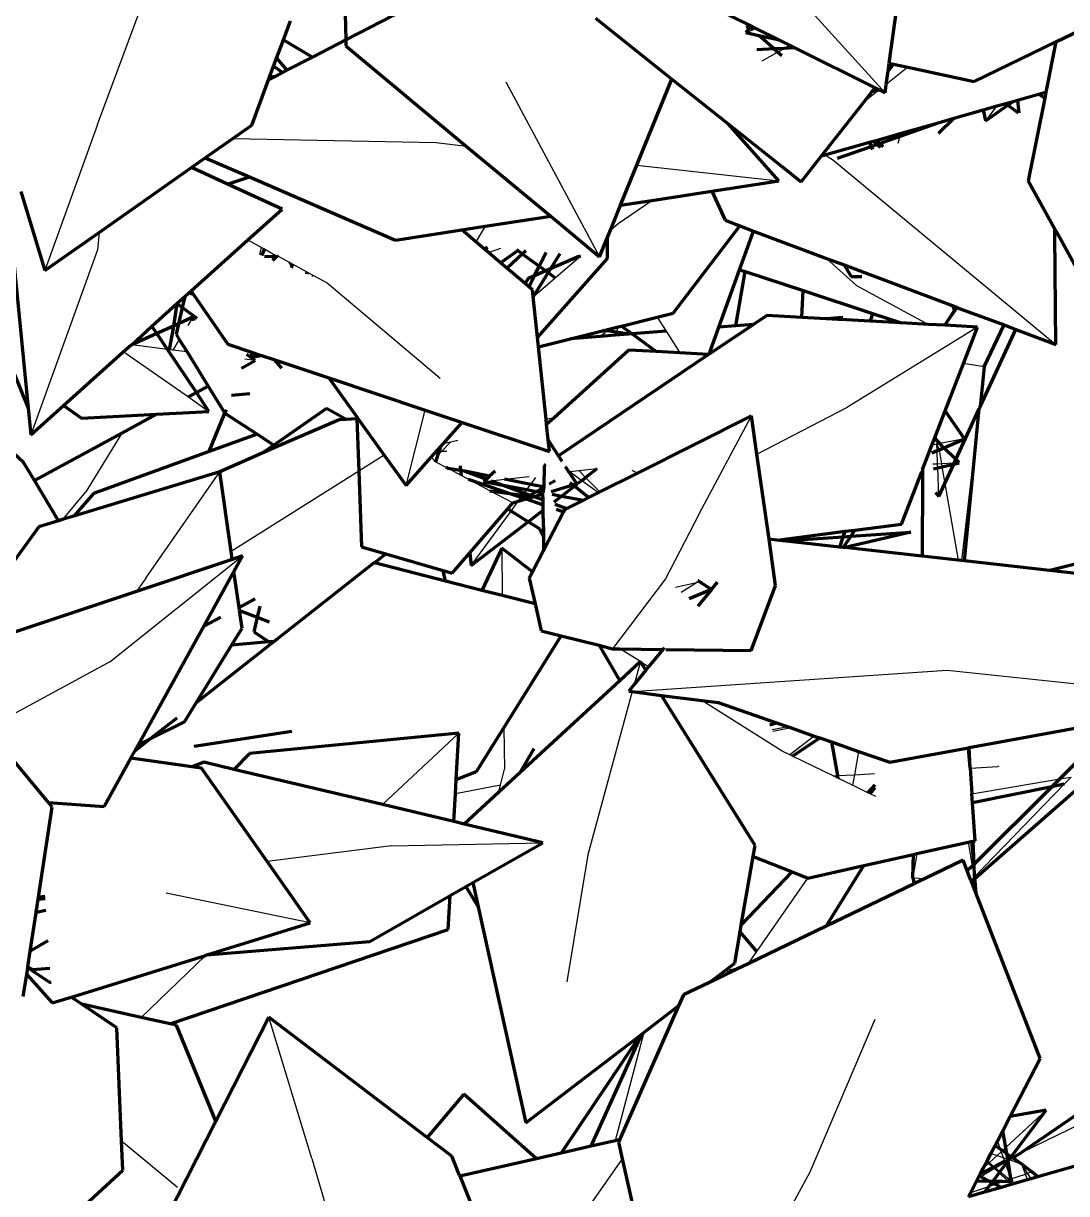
# Model space of a CAD drawing. Header units: millimetres. Extents: x 4307 to 31003, y 2809 to 20009.
# Drawn here: x 7327.1 to 7390.6, y 8024.3 to 8095.5 of the extents above; entities that cross this region are included whole.
import ezdxf

# ---------------------------------------------------------------- set-up
doc = ezdxf.new("R2010")
doc.units = ezdxf.units.MM
doc.layers.add('ProfileEdges', color=7, linetype='Continuous')

msp = doc.modelspace()

# ---------------------------------------------------------------- linework, layer by layer
for p, q in [((7369.5, 8102.388), (7379.579, 8091.286)), ((7331.625, 8089.347), (7334.166, 8096.18)), ((7371.099, 8094.951), (7371.23, 8095.033)), ((7371.319, 8095.04), (7371.518, 8095.121)), ((7371.518, 8095.121), (7371.716, 8095.201)), ((7373.032, 8093.764), (7373.415, 8093.985)), ((7373.415, 8093.985), (7373.76, 8094.183)), ((7372.095, 8093.223), (7373.032, 8093.764)), ((7380.976, 8092.836), (7379.649, 8091.791)), ((7356.488, 8091.94), (7362.199, 8081.297)), ((7379.204, 8091.44), (7378.282, 8090.714)), ((7379.229, 8091.46), (7379.204, 8091.44)), ((7386.391, 8090.481), (7385.694, 8089.572)), ((7331.625, 8089.347), (7328.424, 8080.464)), ((7380.503, 8088.645), (7380.552, 8088.818)), ((7339.854, 8088.497), (7352.24, 8088.246)), ((7352.24, 8088.246), (7354.078, 8088.042)), ((7380.384, 8088.219), (7380.503, 8088.645)), ((7375.921, 8087.499), (7376.37, 8087.215)), ((7364.473, 8086.886), (7373.103, 8085.926)), ((7376.37, 8087.215), (7389.982, 8075.966)), ((7363.326, 8083.314), (7365.371, 8084.727)), ((7355.226, 8083.154), (7354.656, 8082.215)), ((7362.855, 8082.908), (7363.326, 8083.314)), ((7331.718, 8082.779), (7331.624, 8081.718)), ((7331.624, 8081.718), (7327.567, 8070.458)), ((7340.773, 8082.321), (7341.618, 8081.865)), ((7341.508, 8081.428), (7341.618, 8081.865)), ((7341.618, 8081.865), (7341.781, 8081.777)), ((7341.781, 8081.777), (7342.532, 8081.326)), ((7355.488, 8081.575), (7356.183, 8081.83)), ((7342.615, 8081.328), (7343.254, 8080.984)), ((7343.254, 8080.984), (7343.437, 8080.684)), ((7343.254, 8080.984), (7343.511, 8080.845)), ((7355.436, 8081.553), (7355.488, 8081.575)), ((7359.496, 8080.017), (7360.924, 8081.246)), ((7377.839, 8079.555), (7376.022, 8081.199)), ((7343.437, 8080.684), (7343.489, 8080.6)), ((7343.511, 8080.845), (7344.374, 8080.38)), ((7344.374, 8080.38), (7344.769, 8080.167)), ((7344.769, 8080.167), (7344.68, 8080.102)), ((7344.769, 8080.167), (7345.61, 8079.713)), ((7345.61, 8079.713), (7352.497, 8073.916)), ((7358.15, 8078.858), (7359.496, 8080.017)), ((7377.839, 8079.555), (7382.22, 8077.183)), ((7383.988, 8078.18), (7383.83, 8077.954)), ((7337.435, 8077.624), (7337.124, 8077.117)), ((7365.705, 8077.615), (7366.248, 8076.762)), ((7376.729, 8077.483), (7377.003, 8077.601)), ((7383.83, 8077.954), (7383.25, 8077.127)), ((7362.647, 8076.785), (7362.26, 8076.451)), ((7362.765, 8076.887), (7362.647, 8076.785)), ((7363.21, 8076.699), (7363.147, 8076.521)), ((7363.326, 8077.026), (7363.21, 8076.699)), ((7366.248, 8076.762), (7367.09, 8075.439)), ((7385.204, 8077.021), (7377.3, 8072.138)), ((7336.603, 8076.267), (7336.201, 8075.611)), ((7333.362, 8075.406), (7333.18, 8075.5)), ((7333.362, 8075.406), (7337.154, 8072.761)), ((7335.893, 8075.65), (7333.717, 8075.927)), ((7335.98, 8075.639), (7335.893, 8075.65)), ((7336.201, 8075.611), (7335.98, 8075.639)), ((7337.077, 8075.5), (7336.201, 8075.611)), ((7340.929, 8075.193), (7341.349, 8075.377)), ((7341.227, 8074.973), (7340.595, 8075.053)), ((7385.614, 8074.594), (7384.346, 8074.791)), ((7337.154, 8072.761), (7338.41, 8071.885)), ((7350.411, 8067.366), (7351.579, 8071.966)), ((7371.772, 8069.278), (7377.3, 8072.138)), ((7385.315, 8072.038), (7384.235, 8062.796)), ((7359.433, 8071.5), (7358.94, 8071.384)), ((7368.255, 8065.639), (7371.438, 8071.614)), ((7333.107, 8070.563), (7330.91, 8066.977)), ((7382.696, 8070.506), (7382.72, 8070.367)), ((7382.73, 8070.105), (7382.72, 8070.367)), ((7353.116, 8070.008), (7352.563, 8069.444)), ((7353.116, 8070.008), (7352.661, 8069.9)), ((7353.569, 8070.115), (7353.116, 8070.008)), ((7382.738, 8069.889), (7382.437, 8069.832)), ((7382.738, 8069.889), (7382.774, 8070.061)), ((7382.738, 8069.889), (7382.912, 8069.923)), ((7382.752, 8069.494), (7382.738, 8069.889)), ((7382.738, 8069.889), (7382.864, 8069.542)), ((7384.408, 8070.206), (7382.912, 8069.923)), ((7349.086, 8069.215), (7347.533, 8068.24)), ((7351.949, 8069.099), (7352.234, 8068.8)), ((7352.563, 8069.444), (7352.374, 8069.251)), ((7352.563, 8069.444), (7352.433, 8069.443)), ((7352.885, 8069.449), (7352.563, 8069.444)), ((7382.781, 8068.676), (7382.752, 8069.494)), ((7382.864, 8069.542), (7383.014, 8068.688)), ((7334.572, 8061.721), (7339.061, 8068.196)), ((7347.533, 8068.24), (7339.755, 8063.355)), ((7352.86, 8068.466), (7352.234, 8068.8)), ((7353.775, 8067.979), (7352.953, 8068.417)), ((7360.33, 8068.206), (7360.393, 8068.213)), ((7360.393, 8068.213), (7360.927, 8068.274)), ((7360.393, 8068.213), (7361.12, 8067.684)), ((7360.927, 8068.274), (7362.051, 8068.403)), ((7361.34, 8067.854), (7360.927, 8068.274)), ((7364.497, 8068.129), (7364.189, 8068.277)), ((7382.781, 8068.676), (7382.497, 8068.66)), ((7383.014, 8068.688), (7382.781, 8068.676)), ((7382.79, 8068.443), (7382.781, 8068.676)), ((7382.853, 8066.694), (7382.79, 8068.443)), ((7383.792, 8068.732), (7383.014, 8068.688)), ((7383.014, 8068.688), (7383.046, 8068.503)), ((7383.046, 8068.503), (7383.222, 8067.495)), ((7384.089, 8068.748), (7383.792, 8068.732)), ((7354.197, 8067.755), (7353.775, 8067.979)), ((7355.518, 8067.051), (7354.197, 8067.755)), ((7355.133, 8067.609), (7355.576, 8067.66)), ((7355.576, 8067.66), (7356.407, 8067.756)), ((7356.407, 8067.756), (7357.908, 8067.928)), ((7357.769, 8067.121), (7357.999, 8067.436)), ((7357.999, 8067.436), (7358.313, 8067.865)), ((7361.12, 8067.684), (7362.138, 8066.943)), ((7362.204, 8066.977), (7361.34, 8067.854)), ((7383.222, 8067.495), (7384.039, 8062.818)), ((7329.532, 8065.313), (7330.91, 8066.977)), ((7356.916, 8066.307), (7355.518, 8067.051)), ((7357.425, 8066.651), (7357.52, 8066.782)), ((7357.52, 8066.782), (7357.617, 8066.913)), ((7357.617, 8066.913), (7357.769, 8067.121)), ((7356.816, 8065.817), (7357.247, 8066.407)), ((7357.247, 8066.407), (7357.425, 8066.651)), ((7354.385, 8062.491), (7356.816, 8065.817)), ((7368.255, 8065.639), (7366.2, 8061.681)), ((7356.234, 8063.556), (7356.269, 8060.667)), ((7332.38, 8056.643), (7340.457, 8063.081)), ((7348.495, 8062.655), (7348.504, 8062.63)), ((7334.572, 8061.721), (7333.995, 8060.926)), ((7366.2, 8061.681), (7362.99, 8057.433)), ((7366.809, 8061.172), (7368.091, 8061.467)), ((7367.159, 8060.88), (7368.091, 8061.467)), ((7368.091, 8061.467), (7368.194, 8061.561)), ((7368.091, 8061.467), (7368.275, 8061.509)), ((7368.275, 8061.509), (7368.436, 8061.547)), ((7364.687, 8056.645), (7363.42, 8057.427)), ((7332.38, 8056.643), (7323.813, 8051.991)), ((7364.189, 8054.818), (7383.364, 8056.123)), ((7364.687, 8056.645), (7364.309, 8055.257)), ((7365.175, 8056.322), (7364.703, 8056.619)), ((7383.364, 8056.123), (7393.549, 8055.047)), ((7364.189, 8054.818), (7361.482, 8044.884)), ((7373.313, 8051.201), (7368.418, 8054.281)), ((7356.367, 8052.618), (7356.398, 8050.094)), ((7373.681, 8052.67), (7372.697, 8052.488)), ((7373.86, 8052.607), (7372.745, 8052.388)), ((7353.615, 8052.298), (7348.973, 8047.936)), ((7375.266, 8052.117), (7373.789, 8050.969)), ((7373.789, 8050.969), (7373.313, 8051.201)), ((7377.964, 8051.177), (7377.714, 8049.761)), ((7373.952, 8050.89), (7373.789, 8050.969)), ((7376.426, 8049.687), (7373.952, 8050.89)), ((7356.152, 8049.132), (7356.398, 8050.094)), ((7376.426, 8049.687), (7376.674, 8049.702)), ((7376.7, 8049.554), (7376.426, 8049.687)), ((7376.674, 8049.702), (7377.714, 8049.761)), ((7377.714, 8049.761), (7377.6, 8049.117)), ((7377.714, 8049.761), (7378.928, 8049.831)), ((7384.754, 8050.166), (7386.441, 8050.263)), ((7386.504, 8050.271), (7386.441, 8050.263)), ((7390.219, 8049.501), (7390.908, 8049.619)), ((7390.908, 8049.619), (7390.479, 8049.176)), ((7356.152, 8049.132), (7353.418, 8048.595)), ((7356.036, 8048.679), (7356.152, 8049.132)), ((7377.6, 8049.117), (7376.7, 8049.554)), ((7378.527, 8048.666), (7377.6, 8049.117)), ((7384.862, 8048.59), (7390.219, 8049.501)), ((7390.479, 8049.176), (7385.019, 8043.54)), ((7378.671, 8048.596), (7378.527, 8048.666)), ((7379.022, 8048.426), (7378.671, 8048.596)), ((7349.523, 8045.431), (7341.943, 8044.474)), ((7349.523, 8045.431), (7358.731, 8045.622)), ((7384.639, 8045.65), (7384.888, 8044.199)), ((7384.944, 8044.254), (7384.793, 8045.684)), ((7361.482, 8044.884), (7360.197, 8037.158)), ((7381.521, 8044.953), (7381.273, 8043.478)), ((7384.888, 8044.199), (7385.019, 8043.54)), ((7385.019, 8043.54), (7384.944, 8044.254)), ((7371.77, 8039.001), (7374.868, 8043.467)), ((7381.273, 8043.478), (7381.38, 8043.129)), ((7381.273, 8043.478), (7382.022, 8043.439)), ((7385.019, 8043.54), (7384.81, 8043.324)), ((7384.823, 8043.29), (7384.884, 8043.287)), ((7384.884, 8043.287), (7385.047, 8043.278)), ((7385.028, 8042.762), (7385.047, 8043.278)), ((7344.565, 8040.737), (7335.802, 8042.557)), ((7327.884, 8041.356), (7328.477, 8041.503)), ((7371.245, 8038.246), (7371.77, 8039.001)), ((7334.289, 8034.986), (7338.196, 8038.759)), ((7370.113, 8037.795), (7370.193, 8037.738)), ((7369.288, 8037.418), (7369.275, 8037.296)), ((7344.67, 8026.384), (7342.05, 8034.988)), ((7375.019, 8025.572), (7378.983, 8034.867)), ((7364.899, 8034.064), (7363.152, 8027.472)), ((7387.886, 8026.752), (7397.896, 8031.642)), ((7389.39, 8029.33), (7386.927, 8027.056)), ((7336.494, 8024.616), (7333.092, 8027.449)), ((7386.418, 8027.448), (7386.592, 8026.959)), ((7386.592, 8026.959), (7386.649, 8026.799)), ((7386.724, 8026.868), (7386.649, 8026.799)), ((7386.927, 8027.056), (7386.724, 8026.868)), ((7344.67, 8026.384), (7345.788, 8022.608)), ((7363.573, 8026.361), (7360.134, 8021.485)), ((7385.77, 8026.2), (7385.887, 8026.096)), ((7385.921, 8026.127), (7385.789, 8026.238)), ((7385.921, 8026.127), (7385.887, 8026.096)), ((7386.401, 8026.57), (7385.921, 8026.127)), ((7386.208, 8025.886), (7385.921, 8026.127)), ((7386.028, 8026.698), (7386.401, 8026.57)), ((7386.879, 8026.152), (7386.301, 8025.808)), ((7386.649, 8026.799), (7386.401, 8026.57)), ((7386.401, 8026.57), (7386.776, 8026.442)), ((7386.649, 8026.799), (7386.776, 8026.442)), ((7386.776, 8026.442), (7386.855, 8026.22)), ((7386.776, 8026.442), (7387.082, 8026.337)), ((7386.855, 8026.22), (7386.879, 8026.152)), ((7387.072, 8026.246), (7386.879, 8026.152)), ((7386.879, 8026.152), (7386.919, 8026.042)), ((7387.129, 8026.321), (7387.916, 8026.051)), ((7367.066, 8010.96), (7375.019, 8025.572)), ((7386.248, 8025.776), (7385.415, 8025.28)), ((7385.887, 8026.096), (7385.559, 8025.793)), ((7385.887, 8026.096), (7386.155, 8025.859)), ((7386.155, 8025.859), (7386.248, 8025.776)), ((7386.301, 8025.808), (7386.208, 8025.886)), ((7386.301, 8025.808), (7386.248, 8025.776)), ((7386.248, 8025.776), (7386.531, 8025.526)), ((7386.572, 8025.58), (7386.301, 8025.808)), ((7386.531, 8025.526), (7387.038, 8025.076)), ((7387.134, 8025.108), (7386.572, 8025.58)), ((7386.919, 8026.042), (7387.239, 8025.144)), ((7387.239, 8025.144), (7388.124, 8025.442)), ((7388.259, 8025.488), (7387.916, 8026.051)), ((7388.124, 8025.442), (7387.916, 8026.051)), ((7388.124, 8025.442), (7388.259, 8025.488)), ((7388.247, 8025.083), (7388.124, 8025.442)), ((7388.259, 8025.488), (7388.511, 8025.573)), ((7388.467, 8025.146), (7388.259, 8025.488)), ((7388.511, 8025.573), (7388.597, 8025.602)), ((7384.793, 8024.319), (7385.906, 8024.695)), ((7385.415, 8025.28), (7385.237, 8025.174)), ((7385.906, 8024.695), (7386.293, 8024.825)), ((7386.293, 8024.825), (7386.753, 8024.98)), ((7386.753, 8024.98), (7387.038, 8025.076)), ((7387.038, 8025.076), (7387.134, 8025.108)), ((7387.038, 8025.076), (7387.157, 8024.971)), ((7387.134, 8025.108), (7387.239, 8025.144)), ((7387.302, 8024.967), (7387.134, 8025.108)), ((7387.157, 8024.971), (7387.327, 8024.82))]:
    msp.add_line(p, q)
at = {"layer": 'ProfileEdges', "lineweight": 211}
for p, q in [((7379.828, 8093.082), (7381.572, 8105.663)), ((7362.396, 8099.842), (7371.402, 8095.357)), ((7346.688, 8096.866), (7346.738, 8094.499)), ((7389.981, 8094.383), (7396.034, 8097.309)), ((7350.292, 8096.33), (7346.738, 8094.499)), ((7342.94, 8094.513), (7343.364, 8095.659)), ((7361.94, 8095.825), (7366.602, 8092.12)), ((7371.343, 8095.278), (7371.099, 8094.951)), ((7371.271, 8095.342), (7371.119, 8095.265)), ((7371.343, 8095.278), (7371.271, 8095.342)), ((7371.402, 8095.357), (7371.343, 8095.278)), ((7371.518, 8095.121), (7371.343, 8095.278)), ((7371.402, 8095.357), (7371.716, 8095.201)), ((7342.525, 8093.389), (7342.94, 8094.513)), ((7342.94, 8094.513), (7344.718, 8093.459)), ((7371.099, 8094.951), (7371.898, 8094.78)), ((7371.319, 8095.04), (7371.23, 8095.033)), ((7371.716, 8095.201), (7373.061, 8094.531)), ((7371.898, 8094.78), (7373.061, 8094.531)), ((7372.822, 8093.952), (7371.898, 8094.78)), ((7373.061, 8094.531), (7373.76, 8094.183)), ((7346.738, 8094.499), (7344.718, 8093.459)), ((7346.738, 8094.499), (7346.74, 8094.137)), ((7346.74, 8094.137), (7354.078, 8088.042)), ((7372.822, 8093.952), (7371.774, 8093.895)), ((7373.415, 8093.985), (7372.822, 8093.952)), ((7373.032, 8093.764), (7372.822, 8093.952)), ((7374.085, 8094.021), (7373.415, 8093.985)), ((7373.76, 8094.183), (7374.085, 8094.021)), ((7374.085, 8094.021), (7378.968, 8091.59)), ((7384.999, 8091.975), (7389.981, 8094.383)), ((7389.981, 8094.383), (7389.375, 8091.331)), ((7342.347, 8092.908), (7342.525, 8093.389)), ((7342.525, 8093.389), (7343.159, 8092.655)), ((7344.718, 8093.459), (7343.159, 8092.655)), ((7373.292, 8093.53), (7373.032, 8093.764)), ((7379.761, 8092.603), (7379.828, 8093.082)), ((7379.828, 8093.082), (7380.092, 8093.025)), ((7342.104, 8092.249), (7342.347, 8092.908)), ((7342.888, 8092.516), (7342.347, 8092.908)), ((7342.888, 8092.516), (7342.473, 8092.302)), ((7343.159, 8092.655), (7342.888, 8092.516)), ((7379.649, 8091.791), (7379.761, 8092.603)), ((7379.761, 8092.603), (7380.092, 8093.025)), ((7380.092, 8093.025), (7380.976, 8092.836)), ((7380.976, 8092.836), (7384.999, 8091.975)), ((7341.021, 8089.318), (7342.041, 8092.08)), ((7342.473, 8092.302), (7342.041, 8092.08)), ((7342.041, 8092.08), (7342.104, 8092.249)), ((7342.104, 8092.249), (7342.473, 8092.302)), ((7364.473, 8086.886), (7366.602, 8092.12)), ((7366.602, 8092.12), (7370.025, 8089.4)), ((7379.579, 8091.286), (7379.649, 8091.791)), ((7378.282, 8090.714), (7378.769, 8091.337)), ((7378.769, 8091.337), (7378.968, 8091.59)), ((7379.204, 8091.44), (7378.769, 8091.337)), ((7378.968, 8091.59), (7379.229, 8091.46)), ((7379.229, 8091.46), (7379.579, 8091.286)), ((7387.639, 8090.837), (7388.929, 8091.204)), ((7389.3, 8090.955), (7388.302, 8085.929)), ((7388.929, 8091.204), (7389.375, 8091.331)), ((7389.3, 8090.955), (7388.929, 8091.204)), ((7389.375, 8091.331), (7389.3, 8090.955)), ((7375.718, 8087.441), (7378.282, 8090.714)), ((7383.761, 8089.732), (7385.557, 8090.244)), ((7385.557, 8090.244), (7386.391, 8090.481)), ((7385.557, 8090.244), (7385.694, 8089.572)), ((7385.694, 8089.572), (7387.059, 8090.539)), ((7386.391, 8090.481), (7386.933, 8090.636)), ((7386.933, 8090.636), (7387.374, 8090.761)), ((7387.059, 8090.539), (7386.933, 8090.636)), ((7387.059, 8090.539), (7387.374, 8090.761)), ((7387.699, 8090.048), (7387.059, 8090.539)), ((7387.374, 8090.761), (7387.639, 8090.837)), ((7387.639, 8090.837), (7387.732, 8090.056)), ((7382.804, 8089.46), (7383.761, 8089.732)), ((7382.828, 8088.83), (7383.761, 8089.732)), ((7339.854, 8088.497), (7341.021, 8089.318)), ((7373.103, 8085.926), (7370.025, 8089.4)), ((7370.025, 8089.4), (7373.278, 8086.815)), ((7379.033, 8088.385), (7380.552, 8088.818)), ((7380.503, 8088.645), (7382.804, 8089.46)), ((7380.552, 8088.818), (7382.804, 8089.46)), ((7338.187, 8087.326), (7339.854, 8088.497)), ((7375.921, 8087.499), (7378.625, 8088.269)), ((7378.625, 8088.269), (7378.876, 8088.341)), ((7378.625, 8088.269), (7378.736, 8088.02)), ((7378.736, 8088.02), (7379.086, 8088.143)), ((7378.876, 8088.341), (7379.033, 8088.385)), ((7379.086, 8088.143), (7378.876, 8088.341)), ((7379.241, 8088.198), (7379.033, 8088.385)), ((7379.086, 8088.143), (7379.241, 8088.198)), ((7379.295, 8087.947), (7379.086, 8088.143)), ((7379.241, 8088.198), (7380.503, 8088.645)), ((7379.472, 8087.991), (7379.241, 8088.198)), ((7354.078, 8088.042), (7359.218, 8083.773)), ((7374.479, 8085.86), (7375.718, 8087.441)), ((7375.718, 8087.441), (7375.921, 8087.499)), ((7376.691, 8087.296), (7378.736, 8088.02)), ((7378.736, 8088.02), (7378.82, 8087.828)), ((7331.718, 8082.779), (7337.344, 8086.733)), ((7337.344, 8086.733), (7338.187, 8087.326)), ((7339.536, 8085.726), (7337.344, 8086.733)), ((7338.187, 8087.326), (7340.887, 8086.156)), ((7363.475, 8084.433), (7364.473, 8086.886)), ((7373.278, 8086.815), (7373.223, 8086.731)), ((7373.304, 8086.794), (7373.223, 8086.731)), ((7373.278, 8086.815), (7373.304, 8086.794)), ((7373.304, 8086.794), (7374.479, 8085.86)), ((7339.536, 8085.726), (7340.887, 8086.156)), ((7340.887, 8086.156), (7349.771, 8082.308)), ((7326.96, 8085.274), (7328.424, 8080.464)), ((7342.862, 8084.197), (7339.536, 8085.726)), ((7365.371, 8084.727), (7369.026, 8085.294)), ((7369.026, 8085.294), (7373.103, 8085.926)), ((7369.026, 8085.294), (7369.839, 8083.517)), ((7388.302, 8085.929), (7389.919, 8082.988)), ((7363.475, 8084.433), (7365.371, 8084.727)), ((7340.773, 8082.321), (7342.862, 8084.197)), ((7362.855, 8082.908), (7363.475, 8084.433)), ((7353.808, 8082.934), (7355.226, 8083.154)), ((7355.226, 8083.154), (7359.218, 8083.773)), ((7359.218, 8083.773), (7362.199, 8081.297)), ((7366.678, 8077.856), (7370.739, 8083.18)), ((7369.839, 8083.517), (7370.739, 8083.18)), ((7370.739, 8083.18), (7371.574, 8082.866)), ((7326.319, 8083.069), (7327.406, 8072.08)), ((7328.424, 8080.464), (7331.718, 8082.779)), ((7349.771, 8082.308), (7353.808, 8082.934)), ((7354.656, 8082.215), (7353.808, 8082.934)), ((7362.199, 8081.297), (7362.676, 8082.467)), ((7362.676, 8082.467), (7362.855, 8082.908)), ((7362.687, 8081.194), (7362.676, 8082.467)), ((7370.723, 8080.506), (7371.574, 8082.866)), ((7371.574, 8082.866), (7376.022, 8081.199)), ((7389.922, 8082.653), (7389.919, 8082.988)), ((7389.919, 8082.988), (7390.073, 8082.708)), ((7389.922, 8082.653), (7390.073, 8082.708)), ((7389.982, 8075.966), (7389.922, 8082.653)), ((7390.073, 8082.708), (7393.095, 8077.212)), ((7337.32, 8079.219), (7340.773, 8082.321)), ((7341.781, 8081.777), (7341.615, 8081.383)), ((7355.212, 8081.743), (7354.656, 8082.215)), ((7355.212, 8081.743), (7355.369, 8081.91)), ((7355.436, 8081.553), (7355.212, 8081.743)), ((7356.165, 8080.935), (7357.212, 8081.685)), ((7357.141, 8081.737), (7357.212, 8081.685)), ((7357.212, 8081.685), (7357.267, 8081.724)), ((7357.212, 8081.685), (7357.488, 8081.484)), ((7357.488, 8081.484), (7357.699, 8081.682)), ((7341.785, 8081.312), (7342.532, 8081.326)), ((7342.3, 8081.096), (7342.532, 8081.326)), ((7342.532, 8081.326), (7342.562, 8081.356)), ((7342.562, 8081.356), (7342.615, 8081.328)), ((7356.165, 8080.935), (7355.436, 8081.553)), ((7356.554, 8080.605), (7357.488, 8081.484)), ((7357.488, 8081.484), (7358.523, 8080.727)), ((7358.412, 8076.378), (7362.687, 8081.194)), ((7358.523, 8080.727), (7358.945, 8081.56)), ((7359.768, 8081.48), (7359.199, 8080.557)), ((7360.937, 8081.306), (7359.199, 8080.557)), ((7360.937, 8081.306), (7360.924, 8081.246)), ((7360.95, 8081.364), (7360.937, 8081.306)), ((7360.937, 8081.306), (7361.05, 8081.354)), ((7376.022, 8081.199), (7377.088, 8080.799)), ((7343.437, 8080.684), (7343.413, 8080.631)), ((7343.511, 8080.845), (7343.437, 8080.684)), ((7344.374, 8080.38), (7344.347, 8080.241)), ((7356.554, 8080.605), (7356.165, 8080.935)), ((7357.664, 8079.664), (7356.554, 8080.605)), ((7359.061, 8080.334), (7358.15, 8078.858)), ((7358.225, 8080.138), (7358.523, 8080.727)), ((7358.92, 8080.437), (7358.225, 8080.138)), ((7358.523, 8080.727), (7358.92, 8080.437)), ((7359.199, 8080.557), (7358.92, 8080.437)), ((7358.92, 8080.437), (7359.061, 8080.334)), ((7359.199, 8080.557), (7359.061, 8080.334)), ((7359.061, 8080.334), (7359.496, 8080.017)), ((7369.464, 8077.013), (7370.723, 8080.506)), ((7370.498, 8077.094), (7371.054, 8080.397)), ((7370.723, 8080.506), (7371.054, 8080.397)), ((7371.054, 8080.397), (7374.586, 8079.237)), ((7377.088, 8080.799), (7377.515, 8080.09)), ((7377.088, 8080.799), (7383.734, 8078.308)), ((7357.839, 8079.972), (7357.664, 8079.664)), ((7357.889, 8079.474), (7357.664, 8079.664)), ((7358.225, 8080.138), (7357.839, 8079.972)), ((7357.889, 8079.474), (7358.225, 8080.138)), ((7377.515, 8080.09), (7378.157, 8080.099)), ((7336.457, 8078.444), (7336.943, 8078.88)), ((7336.943, 8078.88), (7336.785, 8078.205)), ((7336.943, 8078.88), (7337.189, 8079.102)), ((7337.189, 8079.102), (7337.32, 8079.219)), ((7337.466, 8079.008), (7337.189, 8079.102)), ((7337.32, 8079.219), (7337.466, 8079.008)), ((7337.466, 8079.008), (7339.56, 8075.974)), ((7358.104, 8079.291), (7357.889, 8079.474)), ((7358.15, 8078.858), (7358.104, 8079.291)), ((7358.412, 8076.378), (7358.15, 8078.858)), ((7374.511, 8077.604), (7374.586, 8079.237)), ((7374.586, 8079.237), (7378.82, 8077.846)), ((7334.938, 8077.079), (7336.457, 8078.444)), ((7336.457, 8078.444), (7336.245, 8077.081)), ((7336.457, 8078.444), (7336.785, 8078.205)), ((7336.785, 8078.205), (7336.555, 8077.222)), ((7337.697, 8077.541), (7336.785, 8078.205)), ((7383.812, 8078.018), (7383.734, 8078.308)), ((7383.734, 8078.308), (7383.954, 8078.226)), ((7383.812, 8078.018), (7383.954, 8078.226)), ((7383.954, 8078.226), (7383.988, 8078.18)), ((7383.988, 8078.18), (7384.004, 8078.207)), ((7383.988, 8078.18), (7386.837, 8077.145)), ((7337.435, 8077.624), (7336.555, 8077.222)), ((7337.514, 8077.405), (7337.435, 8077.624)), ((7363.524, 8077.075), (7365.705, 8077.615)), ((7365.705, 8077.615), (7366.678, 8077.856)), ((7372.371, 8077.72), (7371.564, 8077.177)), ((7374.511, 8077.604), (7372.371, 8077.72)), ((7376, 8077.522), (7374.511, 8077.604)), ((7377.003, 8077.601), (7376, 8077.522)), ((7376.729, 8077.483), (7376, 8077.522)), ((7376.872, 8077.475), (7376.729, 8077.483)), ((7376.872, 8077.475), (7377.003, 8077.601)), ((7378.671, 8077.377), (7376.872, 8077.475)), ((7378.82, 8077.846), (7378.671, 8077.377)), ((7378.82, 8077.846), (7380.564, 8077.274)), ((7383.209, 8077.13), (7383.812, 8078.018)), ((7383.83, 8077.954), (7383.812, 8078.018)), ((7333.717, 8075.927), (7334.938, 8077.079)), ((7335.242, 8076.623), (7334.938, 8077.079)), ((7336.245, 8077.081), (7335.242, 8076.623)), ((7336.245, 8077.081), (7335.98, 8075.639)), ((7336.555, 8077.222), (7336.245, 8077.081)), ((7336.555, 8077.222), (7336.406, 8076.586)), ((7360.43, 8076.309), (7362.464, 8076.812)), ((7362.464, 8076.812), (7362.765, 8076.887)), ((7362.647, 8076.785), (7362.464, 8076.812)), ((7363.21, 8076.699), (7362.647, 8076.785)), ((7362.765, 8076.887), (7363.326, 8077.026)), ((7363.967, 8076.585), (7363.21, 8076.699)), ((7363.326, 8077.026), (7363.524, 8077.075)), ((7363.524, 8077.075), (7364.173, 8076.601)), ((7366.248, 8076.762), (7364.173, 8076.601)), ((7371.564, 8077.177), (7368.869, 8075.363)), ((7368.869, 8075.363), (7369.464, 8077.013)), ((7370.498, 8077.094), (7369.464, 8077.013)), ((7371.564, 8077.177), (7370.498, 8077.094)), ((7380.564, 8077.274), (7378.671, 8077.377)), ((7382.22, 8077.183), (7380.564, 8077.274)), ((7383.209, 8077.13), (7382.22, 8077.183)), ((7383.25, 8077.127), (7383.209, 8077.13)), ((7385.204, 8077.021), (7383.25, 8077.127)), ((7384.346, 8074.791), (7385.204, 8077.021)), ((7385.368, 8072.154), (7387.545, 8076.879)), ((7385.614, 8074.594), (7386.837, 8077.145)), ((7386.837, 8077.145), (7387.545, 8076.879)), ((7387.545, 8076.879), (7389.982, 8075.966)), ((7335.242, 8076.623), (7333.717, 8075.927)), ((7335.893, 8075.65), (7335.242, 8076.623)), ((7336.406, 8076.586), (7336.603, 8076.267)), ((7336.603, 8076.267), (7337.077, 8075.5)), ((7358.47, 8075.824), (7358.412, 8076.378)), ((7358.47, 8075.824), (7360.43, 8076.309)), ((7362.26, 8076.451), (7360.43, 8076.309)), ((7363.147, 8076.521), (7362.26, 8076.451)), ((7363.967, 8076.585), (7363.147, 8076.521)), ((7364.173, 8076.601), (7363.967, 8076.585)), ((7364.173, 8076.601), (7365.648, 8075.523)), ((7329.556, 8072.245), (7333.18, 8075.5)), ((7333.18, 8075.5), (7333.663, 8075.934)), ((7333.717, 8075.927), (7333.663, 8075.934)), ((7337.646, 8073.028), (7335.893, 8075.65)), ((7337.077, 8075.5), (7338.363, 8073.417)), ((7339.56, 8075.974), (7341.057, 8075.474)), ((7340.929, 8075.193), (7340.706, 8075.351)), ((7341.057, 8075.474), (7340.929, 8075.193)), ((7340.929, 8075.193), (7341.614, 8075.289)), ((7341.057, 8075.474), (7341.349, 8075.377)), ((7341.349, 8075.377), (7341.614, 8075.289)), ((7341.614, 8075.289), (7342.368, 8075.037)), ((7358.94, 8071.384), (7358.47, 8075.824)), ((7363.986, 8075.62), (7359.433, 8071.5)), ((7368.831, 8075.338), (7359.692, 8069.186)), ((7365.648, 8075.523), (7363.986, 8075.62)), ((7367.09, 8075.439), (7365.648, 8075.523)), ((7368.831, 8075.338), (7367.09, 8075.439)), ((7368.869, 8075.363), (7368.831, 8075.338)), ((7327.114, 8068.766), (7320.744, 8074.669)), ((7340.398, 8074.522), (7341.227, 8074.973)), ((7341.227, 8074.973), (7340.929, 8075.193)), ((7342.368, 8075.037), (7342.821, 8074.514)), ((7342.368, 8075.037), (7345.711, 8073.922)), ((7383.239, 8071.917), (7384.346, 8074.791)), ((7385.614, 8074.594), (7385.368, 8072.154)), ((7326.429, 8074.504), (7327.406, 8072.08)), ((7345.711, 8073.922), (7347.41, 8071.552)), ((7345.711, 8073.922), (7351.579, 8071.966)), ((7337.646, 8073.028), (7338.363, 8073.417)), ((7338.363, 8073.417), (7339.376, 8071.777)), ((7337.154, 8072.761), (7337.646, 8073.028)), ((7338.41, 8071.885), (7337.646, 8073.028)), ((7339.786, 8072.879), (7340.892, 8072.982)), ((7327.406, 8072.08), (7327.567, 8070.458)), ((7327.567, 8070.458), (7329.556, 8072.245)), ((7329.556, 8072.245), (7330.638, 8071.463)), ((7330.638, 8071.463), (7335.223, 8071.712)), ((7333.107, 8070.563), (7335.223, 8071.712)), ((7335.223, 8071.712), (7338.41, 8071.885)), ((7338.423, 8069.437), (7339.376, 8071.777)), ((7339.376, 8071.777), (7339.469, 8071.986)), ((7339.376, 8071.777), (7341.343, 8070.492)), ((7345.571, 8072.065), (7342.351, 8069.833)), ((7346.756, 8071.392), (7345.571, 8072.065)), ((7351.579, 8071.966), (7353.829, 8071.216)), ((7382.696, 8070.506), (7383.239, 8071.917)), ((7384.408, 8070.206), (7383.239, 8071.917)), ((7383.891, 8068.947), (7385.315, 8072.038)), ((7384.426, 8062.775), (7385.315, 8072.038)), ((7385.368, 8072.154), (7385.315, 8072.038)), ((7346.346, 8071.367), (7342.521, 8069.722)), ((7346.756, 8071.392), (7346.346, 8071.367)), ((7347.415, 8071.43), (7346.756, 8071.392)), ((7347.41, 8071.552), (7347.494, 8071.435)), ((7347.41, 8071.552), (7347.415, 8071.43)), ((7347.494, 8071.435), (7347.415, 8071.43)), ((7347.415, 8071.43), (7347.533, 8068.24)), ((7347.494, 8071.435), (7349.086, 8069.215)), ((7352.661, 8069.9), (7353.829, 8071.216)), ((7353.829, 8071.216), (7359.145, 8069.443)), ((7358.972, 8071.083), (7358.94, 8071.384)), ((7359.433, 8071.5), (7358.972, 8071.083)), ((7359.071, 8070.142), (7358.972, 8071.083)), ((7371.438, 8071.614), (7364.497, 8068.129)), ((7371.772, 8069.278), (7371.438, 8071.614)), ((7327.775, 8067.666), (7333.107, 8070.563)), ((7341.343, 8070.492), (7338.423, 8069.437)), ((7341.343, 8070.492), (7342.351, 8069.833)), ((7382.594, 8070.24), (7382.696, 8070.506)), ((7342.351, 8069.833), (7341.651, 8069.347)), ((7342.521, 8069.722), (7341.651, 8069.347)), ((7342.351, 8069.833), (7342.521, 8069.722)), ((7351.949, 8069.099), (7352.529, 8069.752)), ((7352.433, 8069.443), (7352.529, 8069.752)), ((7352.529, 8069.752), (7352.661, 8069.9)), ((7359.692, 8069.186), (7359.071, 8070.142)), ((7359.145, 8069.443), (7359.071, 8070.142)), ((7381.861, 8068.336), (7382.437, 8069.832)), ((7382.437, 8069.832), (7382.594, 8070.24)), ((7382.73, 8070.105), (7382.594, 8070.24)), ((7382.774, 8070.061), (7382.73, 8070.105)), ((7382.912, 8069.923), (7382.774, 8070.061)), ((7382.864, 8069.542), (7383.164, 8069.671)), ((7383.164, 8069.671), (7382.912, 8069.923)), ((7383.164, 8069.671), (7384.408, 8070.206)), ((7383.891, 8068.947), (7383.164, 8069.671)), ((7338.423, 8069.437), (7331.37, 8066.89)), ((7341.651, 8069.347), (7339.061, 8068.196)), ((7349.086, 8069.215), (7350.411, 8067.366)), ((7350.411, 8067.366), (7351.949, 8069.099)), ((7352.234, 8068.8), (7352.374, 8069.251)), ((7352.374, 8069.251), (7352.433, 8069.443)), ((7359.917, 8068.84), (7359.692, 8069.186)), ((7372.512, 8064.101), (7371.772, 8069.278)), ((7382.431, 8069.356), (7382.752, 8069.494)), ((7382.752, 8069.494), (7382.864, 8069.542)), ((7383.792, 8068.732), (7383.891, 8068.947)), ((7384.089, 8068.748), (7383.891, 8068.947)), ((7327.775, 8067.666), (7327.114, 8068.766)), ((7339.061, 8068.196), (7330.183, 8065.51)), ((7339.755, 8063.355), (7339.061, 8068.196)), ((7347.533, 8068.24), (7347.704, 8063.639)), ((7352.953, 8068.417), (7352.86, 8068.466)), ((7352.953, 8068.417), (7353.72, 8068.294)), ((7353.709, 8068.576), (7353.72, 8068.294)), ((7353.72, 8068.294), (7353.94, 8068.259)), ((7353.72, 8068.294), (7353.775, 8067.979)), ((7353.94, 8068.259), (7353.993, 8068.239)), ((7353.993, 8068.239), (7355.3, 8067.761)), ((7355.496, 8067.938), (7353.993, 8068.239)), ((7355.838, 8068.247), (7355.496, 8067.938)), ((7358.811, 8068.594), (7358.801, 8067.272)), ((7358.904, 8068.656), (7358.811, 8068.594)), ((7360.33, 8068.206), (7360.128, 8068.516)), ((7360.344, 8068.184), (7360.33, 8068.206)), ((7360.344, 8068.184), (7360.393, 8068.213)), ((7360.801, 8067.481), (7360.344, 8068.184)), ((7361.34, 8067.854), (7362.051, 8068.403)), ((7381.754, 8068.06), (7381.813, 8068.213)), ((7381.813, 8068.213), (7381.86, 8068.224)), ((7381.86, 8068.224), (7381.859, 8067.929)), ((7381.861, 8068.336), (7381.86, 8068.224)), ((7382.523, 8068.38), (7382.79, 8068.443)), ((7382.79, 8068.443), (7383.046, 8068.503)), ((7383.046, 8068.503), (7383.764, 8068.672)), ((7383.222, 8067.495), (7383.764, 8068.672)), ((7383.764, 8068.672), (7384.089, 8068.748)), ((7383.764, 8068.672), (7383.792, 8068.732)), ((7329.24, 8065.224), (7327.775, 8067.666)), ((7354.197, 8067.755), (7356.732, 8066.888)), ((7355.3, 8067.761), (7355.133, 8067.609)), ((7355.133, 8067.609), (7356.309, 8067.392)), ((7355.496, 8067.938), (7355.3, 8067.761)), ((7355.576, 8067.66), (7356.309, 8067.392)), ((7357.999, 8067.436), (7356.407, 8067.756)), ((7358.734, 8067.289), (7357.999, 8067.436)), ((7359.125, 8067.463), (7359.496, 8067.683)), ((7360.569, 8067.411), (7360.407, 8067.542)), ((7360.569, 8067.411), (7360.801, 8067.481)), ((7360.666, 8067.333), (7360.801, 8067.481)), ((7360.801, 8067.481), (7361.12, 8067.684)), ((7361.12, 8067.684), (7361.34, 8067.854)), ((7364.497, 8068.129), (7362.204, 8066.977)), ((7380.586, 8065.026), (7381.754, 8068.06)), ((7381.754, 8068.06), (7381.859, 8067.929)), ((7381.859, 8067.929), (7381.845, 8063.062)), ((7382.853, 8066.694), (7383.222, 8067.495)), ((7331.37, 8066.89), (7330.183, 8065.51)), ((7355.518, 8067.051), (7356.732, 8066.888)), ((7356.309, 8067.392), (7357.617, 8066.913)), ((7356.309, 8067.392), (7357.769, 8067.121)), ((7356.732, 8066.888), (7357.52, 8066.782)), ((7356.732, 8066.888), (7357.425, 8066.651)), ((7357.52, 8066.782), (7357.887, 8066.732)), ((7357.617, 8066.913), (7357.973, 8066.783)), ((7357.769, 8067.121), (7358.36, 8067.012)), ((7357.887, 8066.732), (7357.973, 8066.783)), ((7357.973, 8066.783), (7358.36, 8067.012)), ((7357.973, 8066.783), (7358.206, 8066.697)), ((7358.206, 8066.697), (7358.743, 8066.859)), ((7358.36, 8067.012), (7358.735, 8067.233)), ((7358.36, 8067.012), (7358.741, 8066.941)), ((7358.735, 8067.233), (7358.734, 8067.289)), ((7358.735, 8067.233), (7358.801, 8067.272)), ((7358.741, 8066.941), (7358.735, 8067.233)), ((7358.801, 8067.272), (7358.741, 8066.941)), ((7358.741, 8066.941), (7358.799, 8066.931)), ((7358.743, 8066.859), (7358.741, 8066.941)), ((7358.743, 8066.859), (7358.798, 8066.876)), ((7358.75, 8066.498), (7358.743, 8066.859)), ((7359.25, 8067.013), (7360.569, 8067.411)), ((7359.299, 8066.838), (7359.884, 8066.73)), ((7359.427, 8066.376), (7359.884, 8066.73)), ((7359.884, 8066.73), (7360.666, 8067.333)), ((7359.884, 8066.73), (7361.22, 8066.482)), ((7360.666, 8067.333), (7360.569, 8067.411)), ((7361.529, 8066.638), (7360.666, 8067.333)), ((7362.138, 8066.943), (7361.529, 8066.638)), ((7362.204, 8066.977), (7362.138, 8066.943)), ((7382.66, 8066.934), (7382.853, 8066.694)), ((7356.607, 8065.949), (7356.916, 8066.307)), ((7356.916, 8066.307), (7357.247, 8066.407)), ((7357.247, 8066.407), (7357.72, 8066.55)), ((7357.425, 8066.651), (7357.72, 8066.55)), ((7357.72, 8066.55), (7358.206, 8066.697)), ((7357.72, 8066.55), (7358.757, 8066.195)), ((7358.206, 8066.697), (7358.75, 8066.498)), ((7358.757, 8066.195), (7358.75, 8066.498)), ((7358.75, 8066.498), (7358.795, 8066.482)), ((7358.757, 8066.195), (7358.793, 8066.183)), ((7358.763, 8065.865), (7358.757, 8066.195)), ((7359.466, 8066.236), (7360.197, 8065.969)), ((7361.22, 8066.482), (7360.197, 8065.969)), ((7361.529, 8066.638), (7361.22, 8066.482)), ((7329.532, 8065.313), (7329.24, 8065.224)), ((7330.183, 8065.51), (7329.532, 8065.313)), ((7354.298, 8063.275), (7356.607, 8065.949)), ((7356.816, 8065.817), (7356.607, 8065.949)), ((7357.852, 8065.163), (7356.816, 8065.817)), ((7357.852, 8065.163), (7358.763, 8065.865)), ((7358.763, 8065.865), (7358.791, 8065.886)), ((7358.783, 8064.87), (7358.763, 8065.865)), ((7359.994, 8065.772), (7358.772, 8063.403)), ((7359.553, 8065.923), (7359.994, 8065.772)), ((7360.059, 8065.9), (7359.994, 8065.772)), ((7360.197, 8065.969), (7360.059, 8065.9)), ((7328.044, 8064.863), (7324.66, 8060.182)), ((7329.24, 8065.224), (7328.044, 8064.863)), ((7354.385, 8062.491), (7357.852, 8065.163)), ((7358.574, 8064.708), (7357.852, 8065.163)), ((7358.779, 8064.276), (7358.574, 8064.708)), ((7358.783, 8064.87), (7358.779, 8064.276)), ((7373.014, 8064.046), (7377.146, 8064.581)), ((7377.038, 8064.252), (7377.146, 8064.581)), ((7377.146, 8064.581), (7377.738, 8064.657)), ((7377.738, 8064.657), (7377.487, 8064.283)), ((7377.738, 8064.657), (7380.586, 8065.026)), ((7401.343, 8065.12), (7389.612, 8062.197)), ((7358.779, 8064.276), (7358.772, 8063.403)), ((7372.916, 8061.276), (7372.512, 8064.101)), ((7373.014, 8064.046), (7372.512, 8064.101)), ((7373.379, 8064.005), (7373.014, 8064.046)), ((7373.379, 8064.005), (7377.038, 8064.252)), ((7376.829, 8063.621), (7373.379, 8064.005)), ((7376.829, 8063.621), (7377.038, 8064.252)), ((7377.487, 8064.283), (7377.029, 8063.598)), ((7377.038, 8064.252), (7377.487, 8064.283)), ((7381.14, 8064.53), (7377.144, 8063.586)), ((7377.487, 8064.283), (7381.14, 8064.53)), ((7339.825, 8062.87), (7339.755, 8063.355)), ((7347.704, 8063.639), (7349.171, 8063.214)), ((7348.495, 8062.655), (7349.171, 8063.214)), ((7349.171, 8063.214), (7352.661, 8062.2)), ((7353.227, 8062.036), (7354.298, 8063.275)), ((7354.298, 8063.275), (7354.385, 8062.491)), ((7356.234, 8063.556), (7355.03, 8060.981)), ((7358.106, 8062.109), (7356.234, 8063.556)), ((7358.772, 8063.403), (7358.106, 8062.109)), ((7377.029, 8063.598), (7376.829, 8063.621)), ((7377.144, 8063.586), (7377.029, 8063.598)), ((7381.845, 8063.062), (7377.144, 8063.586)), ((7339.825, 8062.87), (7333.995, 8060.926)), ((7340.457, 8063.081), (7339.825, 8062.87)), ((7339.931, 8062.129), (7340.457, 8063.081)), ((7348.427, 8062.65), (7342.394, 8057.894)), ((7348.495, 8062.655), (7348.427, 8062.65)), ((7348.474, 8062.638), (7348.495, 8062.655)), ((7352.811, 8061.542), (7348.495, 8062.655)), ((7384.039, 8062.818), (7381.845, 8063.062)), ((7384.235, 8062.796), (7384.039, 8062.818)), ((7384.426, 8062.775), (7384.235, 8062.796)), ((7389.612, 8062.197), (7384.426, 8062.775)), ((7338.095, 8058.804), (7339.931, 8062.129)), ((7340.244, 8059.944), (7339.931, 8062.129)), ((7352.811, 8061.542), (7352.661, 8062.2)), ((7352.661, 8062.2), (7353.227, 8062.036)), ((7358.106, 8062.109), (7357.913, 8061.736)), ((7357.913, 8061.736), (7358.271, 8060.161)), ((7392.882, 8061.833), (7389.612, 8062.197)), ((7355.03, 8060.981), (7352.811, 8061.542)), ((7369.014, 8061.035), (7367.659, 8060.461)), ((7369.014, 8061.035), (7368.187, 8060.02)), ((7368.236, 8061.559), (7368.194, 8061.561)), ((7368.275, 8061.509), (7368.236, 8061.559)), ((7369.014, 8061.035), (7368.275, 8061.509)), ((7369.014, 8061.035), (7369.383, 8061.489)), ((7371.419, 8057.317), (7372.916, 8061.276)), ((7333.995, 8060.926), (7323.245, 8057.34)), ((7340.244, 8059.944), (7341.225, 8060.464)), ((7356.269, 8060.667), (7355.03, 8060.981)), ((7358.271, 8060.161), (7356.269, 8060.667)), ((7340.272, 8059.753), (7340.244, 8059.944)), ((7340.272, 8059.753), (7341.344, 8059.35)), ((7340.426, 8058.679), (7340.272, 8059.753)), ((7341.497, 8060.017), (7341.344, 8059.35)), ((7358.271, 8060.161), (7358.642, 8058.529)), ((7338.095, 8058.804), (7339.13, 8059.353)), ((7341.344, 8059.35), (7341.142, 8058.467)), ((7341.344, 8059.35), (7342.07, 8059.078)), ((7334.095, 8051.563), (7338.095, 8058.804)), ((7339.799, 8057.661), (7340.426, 8058.679)), ((7341.142, 8058.467), (7342.043, 8057.862)), ((7356.367, 8052.618), (7359.859, 8058.222)), ((7358.642, 8058.529), (7359.859, 8058.222)), ((7359.859, 8058.222), (7362.17, 8057.639)), ((7342.211, 8057.75), (7337.634, 8054.142)), ((7337.634, 8054.142), (7339.799, 8057.661)), ((7339.799, 8057.661), (7342.043, 8057.862)), ((7342.043, 8057.862), (7342.394, 8057.894)), ((7342.043, 8057.862), (7342.211, 8057.75)), ((7342.394, 8057.894), (7342.211, 8057.75)), ((7362.17, 8057.639), (7363.427, 8055.485)), ((7362.17, 8057.639), (7362.99, 8057.433)), ((7366.127, 8057.49), (7366.046, 8057.391)), ((7362.99, 8057.433), (7363.42, 8057.427)), ((7363.42, 8057.427), (7366.046, 8057.391)), ((7366.046, 8057.391), (7365.175, 8056.322)), ((7366.229, 8057.388), (7371.419, 8057.317)), ((7364.687, 8056.645), (7363.427, 8055.485)), ((7365.013, 8056.122), (7364.309, 8055.257)), ((7364.703, 8056.619), (7364.687, 8056.645)), ((7365.013, 8056.122), (7364.703, 8056.619)), ((7365.175, 8056.322), (7365.013, 8056.122)), ((7363.427, 8055.485), (7357.362, 8049.899)), ((7364.309, 8055.257), (7363.974, 8054.846)), ((7363.974, 8054.846), (7364.189, 8054.818)), ((7364.189, 8054.818), (7365.965, 8054.593)), ((7336.925, 8052.988), (7337.634, 8054.142)), ((7371.662, 8045.447), (7365.965, 8054.593)), ((7365.965, 8054.593), (7368.418, 8054.281)), ((7368.418, 8054.281), (7369.425, 8054.153)), ((7369.425, 8054.153), (7372.969, 8052.918)), ((7336.444, 8053.203), (7334.836, 8051.936)), ((7334.836, 8051.936), (7336.925, 8052.988)), ((7354.708, 8049.956), (7356.367, 8052.618)), ((7372.554, 8052.787), (7372.969, 8052.918)), ((7372.969, 8052.918), (7373.681, 8052.67)), ((7373.681, 8052.67), (7373.86, 8052.607)), ((7373.86, 8052.607), (7375.266, 8052.117)), ((7384.706, 8051.409), (7393.828, 8053.092)), ((7393.828, 8053.092), (7390.219, 8049.501)), ((7334.836, 8051.936), (7333.889, 8051.19)), ((7334.095, 8051.563), (7334.836, 8051.936)), ((7337.508, 8051.493), (7343.446, 8052.421)), ((7353.615, 8052.298), (7340.882, 8051.06)), ((7353.464, 8049.465), (7353.615, 8052.298)), ((7373.952, 8050.89), (7375.608, 8051.998)), ((7375.266, 8052.117), (7375.608, 8051.998)), ((7375.608, 8051.998), (7376.308, 8051.754)), ((7376.308, 8051.754), (7376.674, 8049.702)), ((7376.308, 8051.754), (7377.964, 8051.177)), ((7328.629, 8048.064), (7325.794, 8051.49)), ((7333.66, 8050.774), (7333.889, 8051.19)), ((7333.889, 8051.19), (7334.095, 8051.563)), ((7340.882, 8051.06), (7339.924, 8050.082)), ((7357.362, 8049.899), (7358.21, 8051.363)), ((7377.964, 8051.177), (7379.861, 8050.515)), ((7379.861, 8050.515), (7384.669, 8051.402)), ((7384.669, 8051.402), (7384.706, 8051.409)), ((7384.754, 8050.166), (7384.669, 8051.402)), ((7384.754, 8050.166), (7384.706, 8051.409)), ((7332.036, 8047.834), (7333.66, 8050.774)), ((7337.365, 8050.246), (7333.66, 8050.774)), ((7338.088, 8050.517), (7337.365, 8050.246)), ((7339.924, 8050.082), (7338.088, 8050.517)), ((7337.953, 8050.162), (7337.365, 8050.246)), ((7341.943, 8044.474), (7337.953, 8050.162)), ((7348.973, 8047.936), (7339.924, 8050.082)), ((7353.464, 8049.465), (7354.708, 8049.956)), ((7357.362, 8049.899), (7356.036, 8048.679)), ((7376.674, 8049.702), (7376.7, 8049.554)), ((7384.754, 8050.166), (7384.862, 8048.59)), ((7353.418, 8048.595), (7353.464, 8049.465)), ((7378.527, 8048.666), (7378.975, 8049.135)), ((7378.671, 8048.596), (7378.985, 8048.977)), ((7389.743, 8049.028), (7384.899, 8048.053)), ((7389.743, 8049.028), (7385.003, 8044.314)), ((7385.032, 8043.417), (7391.929, 8049.468)), ((7390.219, 8049.501), (7389.743, 8049.028)), ((7390.479, 8049.176), (7389.743, 8049.028)), ((7353.328, 8046.903), (7353.418, 8048.595)), ((7356.036, 8048.679), (7353.948, 8046.756)), ((7384.899, 8048.053), (7384.862, 8048.59)), ((7328.029, 8042.305), (7328.866, 8047.777)), ((7328.629, 8048.064), (7332.036, 8047.834)), ((7328.866, 8047.777), (7328.629, 8048.064)), ((7353.328, 8046.903), (7348.973, 8047.936)), ((7385.058, 8045.743), (7384.899, 8048.053)), ((7353.948, 8046.756), (7353.328, 8046.903)), ((7358.731, 8045.622), (7353.948, 8046.756)), ((7354.476, 8043.191), (7358.731, 8045.622)), ((7371.545, 8044.771), (7371.662, 8045.447)), ((7381.521, 8044.953), (7384.639, 8045.65)), ((7384.639, 8045.65), (7384.793, 8045.684)), ((7384.793, 8045.684), (7384.944, 8045.718)), ((7384.944, 8045.718), (7385.058, 8045.743)), ((7385.003, 8044.314), (7384.944, 8045.718)), ((7370.825, 8040.596), (7371.545, 8044.771)), ((7371.545, 8044.771), (7373.92, 8043.839)), ((7378.285, 8044.23), (7381.317, 8044.908)), ((7381.273, 8043.478), (7381.317, 8044.908)), ((7381.317, 8044.908), (7381.521, 8044.953)), ((7344.565, 8040.737), (7341.943, 8044.474)), ((7374.868, 8043.467), (7378.285, 8044.23)), ((7375.991, 8040.532), (7378.285, 8044.23)), ((7384.333, 8044.552), (7382.022, 8043.439)), ((7384.587, 8043.899), (7384.333, 8044.552)), ((7384.888, 8044.199), (7384.587, 8043.899)), ((7384.944, 8044.254), (7384.888, 8044.199)), ((7385.003, 8044.314), (7384.944, 8044.254)), ((7385.019, 8043.54), (7385.003, 8044.314)), ((7370.825, 8040.596), (7373.92, 8043.839)), ((7373.92, 8043.839), (7374.868, 8043.467)), ((7381.273, 8043.478), (7381.342, 8043.111)), ((7382.022, 8043.439), (7381.38, 8043.129)), ((7384.81, 8043.324), (7384.587, 8043.899)), ((7384.823, 8043.29), (7384.81, 8043.324)), ((7384.84, 8043.248), (7384.823, 8043.29)), ((7384.84, 8043.248), (7384.884, 8043.287)), ((7385.028, 8042.762), (7384.84, 8043.248)), ((7384.884, 8043.287), (7385.032, 8043.417)), ((7385.019, 8043.54), (7385.032, 8043.417)), ((7385.032, 8043.417), (7385.047, 8043.278)), ((7385.047, 8043.278), (7385.105, 8042.565)), ((7353.088, 8042.398), (7354.047, 8042.946)), ((7354.047, 8042.946), (7354.476, 8043.191)), ((7354.047, 8042.946), (7354.8, 8041.722)), ((7354.476, 8043.191), (7354.8, 8041.722)), ((7381.342, 8043.111), (7375.991, 8040.532)), ((7381.38, 8043.129), (7381.342, 8043.111)), ((7385.105, 8042.565), (7385.028, 8042.762)), ((7389.027, 8032.473), (7385.105, 8042.565)), ((7327.89, 8041.394), (7328.007, 8042.161)), ((7328.007, 8042.161), (7328.029, 8042.305)), ((7328.43, 8042.199), (7328.007, 8042.161)), ((7328.42, 8042.35), (7328.029, 8042.305)), ((7348.214, 8039.613), (7353.088, 8042.398)), ((7352.978, 8040.342), (7353.088, 8042.398)), ((7327.526, 8039.011), (7327.884, 8041.356)), ((7327.884, 8041.356), (7327.89, 8041.394)), ((7327.89, 8041.394), (7328.477, 8041.503)), ((7354.8, 8041.722), (7357.703, 8028.563)), ((7338.272, 8038.783), (7344.565, 8040.737)), ((7370.755, 8040.192), (7370.825, 8040.596)), ((7375.991, 8040.532), (7371.245, 8038.246)), ((7328.602, 8039.65), (7327.526, 8039.011)), ((7336.054, 8034.597), (7352.978, 8040.342)), ((7370.426, 8038.288), (7370.755, 8040.192)), ((7371.77, 8039.001), (7370.755, 8040.192)), ((7327.377, 8038.036), (7327.526, 8039.011)), ((7338.272, 8038.783), (7348.214, 8039.613)), ((7330.157, 8036.263), (7338.196, 8038.759)), ((7338.196, 8038.759), (7338.272, 8038.783)), ((7369.288, 8037.418), (7370.426, 8038.288)), ((7371.245, 8038.246), (7370.516, 8037.894)), ((7327.104, 8036.252), (7327.308, 8037.588)), ((7327.308, 8037.588), (7327.373, 8038.01)), ((7327.308, 8037.588), (7328.858, 8035.86)), ((7327.373, 8038.01), (7327.377, 8038.036)), ((7328.72, 8037.099), (7327.373, 8038.01)), ((7327.377, 8038.036), (7327.657, 8037.896)), ((7327.657, 8037.896), (7328.715, 8037.984)), ((7369.959, 8037.626), (7369.275, 8037.296)), ((7369.959, 8037.626), (7370.113, 8037.795)), ((7370.193, 8037.738), (7369.959, 8037.626)), ((7370.516, 8037.894), (7370.113, 8037.795)), ((7370.516, 8037.894), (7370.193, 8037.738)), ((7328.772, 8037.134), (7328.72, 8037.099)), ((7328.777, 8037.06), (7328.72, 8037.099)), ((7368.88, 8037.106), (7367.307, 8036.348)), ((7368.88, 8037.106), (7369.288, 8037.418)), ((7369.275, 8037.296), (7368.88, 8037.106)), ((7328.858, 8035.86), (7330.019, 8036.22)), ((7330.019, 8036.22), (7330.157, 8036.263)), ((7330.188, 8036.106), (7330.019, 8036.22)), ((7330.157, 8036.263), (7330.188, 8036.106)), ((7330.662, 8035.786), (7330.188, 8036.106)), ((7367.307, 8036.348), (7367.011, 8035.677)), ((7332.796, 8034.342), (7330.662, 8035.786)), ((7334.289, 8034.986), (7330.662, 8035.786)), ((7367.011, 8035.677), (7363.408, 8027.531)), ((7364.899, 8034.064), (7367.011, 8035.677)), ((7336.054, 8034.597), (7334.289, 8034.986)), ((7342.05, 8034.988), (7338.827, 8028.659)), ((7351.694, 8027.679), (7342.05, 8034.988)), ((7399.603, 8034.814), (7387.886, 8026.752)), ((7333.092, 8027.449), (7332.796, 8034.342)), ((7336.427, 8034.514), (7336.054, 8034.597)), ((7338.827, 8028.659), (7336.427, 8034.514)), ((7361.673, 8027.133), (7364.77, 8033.964)), ((7364.669, 8033.887), (7364.77, 8033.964)), ((7364.77, 8033.964), (7364.899, 8034.064)), ((7357.703, 8028.563), (7364.669, 8033.887)), ((7364.669, 8033.887), (7359.858, 8026.717)), ((7387.195, 8028.945), (7389.027, 8032.473)), ((7353.935, 8030.31), (7351.694, 8027.679)), ((7358.361, 8026.374), (7353.935, 8030.31)), ((7389.39, 8029.33), (7387.195, 8028.945)), ((7387.263, 8026.499), (7389.39, 8029.33)), ((7338.827, 8028.659), (7335.888, 8022.887)), ((7386.744, 8028.076), (7387.195, 8028.945)), ((7353.203, 8026.535), (7351.694, 8027.679)), ((7363.408, 8027.531), (7363.152, 8027.472)), ((7363.408, 8027.531), (7363.342, 8027.381)), ((7386.418, 8027.448), (7386.744, 8028.076)), ((7386.927, 8027.056), (7386.744, 8028.076)), ((7333.168, 8025.673), (7333.092, 8027.449)), ((7361.673, 8027.133), (7359.858, 8026.717)), ((7363.152, 8027.472), (7361.673, 8027.133)), ((7363.342, 8027.381), (7363.573, 8026.361)), ((7386.028, 8026.698), (7386.276, 8027.175)), ((7386.276, 8027.175), (7386.418, 8027.448)), ((7386.592, 8026.959), (7386.276, 8027.175)), ((7386.724, 8026.868), (7386.592, 8026.959)), ((7386.994, 8026.683), (7386.724, 8026.868)), ((7386.994, 8026.683), (7386.927, 8027.056)), ((7353.675, 8025.365), (7353.203, 8026.535)), ((7358.361, 8026.374), (7353.878, 8025.346)), ((7359.858, 8026.717), (7358.361, 8026.374)), ((7363.573, 8026.361), (7365.891, 8016.14)), ((7385.559, 8025.793), (7385.77, 8026.2)), ((7385.77, 8026.2), (7385.789, 8026.238)), ((7385.789, 8026.238), (7386.028, 8026.698)), ((7386.208, 8025.886), (7386.855, 8026.22)), ((7386.855, 8026.22), (7387.072, 8026.246)), ((7386.919, 8026.042), (7387.072, 8026.246)), ((7387.263, 8026.499), (7386.994, 8026.683)), ((7387.082, 8026.337), (7386.994, 8026.683)), ((7387.072, 8026.246), (7387.129, 8026.321)), ((7387.239, 8025.144), (7387.072, 8026.246)), ((7387.082, 8026.337), (7387.129, 8026.321)), ((7387.129, 8026.321), (7387.178, 8026.387)), ((7387.178, 8026.387), (7387.263, 8026.499)), ((7387.178, 8026.387), (7387.32, 8026.46)), ((7387.32, 8026.46), (7387.263, 8026.499)), ((7387.355, 8026.436), (7387.32, 8026.46)), ((7387.355, 8026.436), (7387.886, 8026.752)), ((7387.916, 8026.051), (7387.355, 8026.436)), ((7328.302, 8021.232), (7333.168, 8025.673)), ((7385.318, 8025.33), (7385.387, 8025.463)), ((7385.387, 8025.463), (7386.155, 8025.859)), ((7385.387, 8025.463), (7385.559, 8025.793)), ((7386.132, 8024.995), (7386.531, 8025.526)), ((7386.155, 8025.859), (7386.208, 8025.886)), ((7386.531, 8025.526), (7386.572, 8025.58)), ((7386.572, 8025.58), (7386.919, 8026.042)), ((7388.511, 8025.573), (7387.916, 8026.051)), ((7388.89, 8025.268), (7388.511, 8025.573)), ((7391.163, 8025.918), (7388.89, 8025.268)), ((7353.675, 8025.365), (7353.878, 8025.346)), ((7353.699, 8025.305), (7353.675, 8025.365)), ((7353.878, 8025.346), (7353.699, 8025.305)), ((7355.045, 8021.968), (7353.699, 8025.305)), ((7384.793, 8024.319), (7385.156, 8025.018)), ((7385.156, 8025.018), (7385.237, 8025.174)), ((7385.956, 8024.999), (7385.156, 8025.018)), ((7385.237, 8025.174), (7385.318, 8025.33)), ((7385.415, 8025.28), (7385.318, 8025.33)), ((7385.956, 8024.999), (7385.415, 8025.28)), ((7385.637, 8024.336), (7385.906, 8024.695)), ((7385.906, 8024.695), (7386.085, 8024.932)), ((7386.132, 8024.995), (7385.956, 8024.999)), ((7386.085, 8024.932), (7385.956, 8024.999)), ((7386.085, 8024.932), (7386.132, 8024.995)), ((7386.293, 8024.825), (7386.085, 8024.932)), ((7386.753, 8024.98), (7386.132, 8024.995)), ((7386.666, 8024.631), (7386.293, 8024.825)), ((7387.327, 8024.82), (7386.666, 8024.631)), ((7387.157, 8024.971), (7386.753, 8024.98)), ((7387.302, 8024.967), (7387.157, 8024.971)), ((7387.239, 8025.144), (7387.302, 8024.967)), ((7388.247, 8025.083), (7387.327, 8024.82)), ((7388.467, 8025.146), (7388.247, 8025.083)), ((7388.89, 8025.268), (7388.467, 8025.146)), ((7385.637, 8024.336), (7384.656, 8024.055)), ((7384.656, 8024.055), (7384.793, 8024.319)), ((7386.666, 8024.631), (7385.637, 8024.336))]:
    msp.add_line(p, q, dxfattribs=at)

doc.saveas('drawing.dxf')
